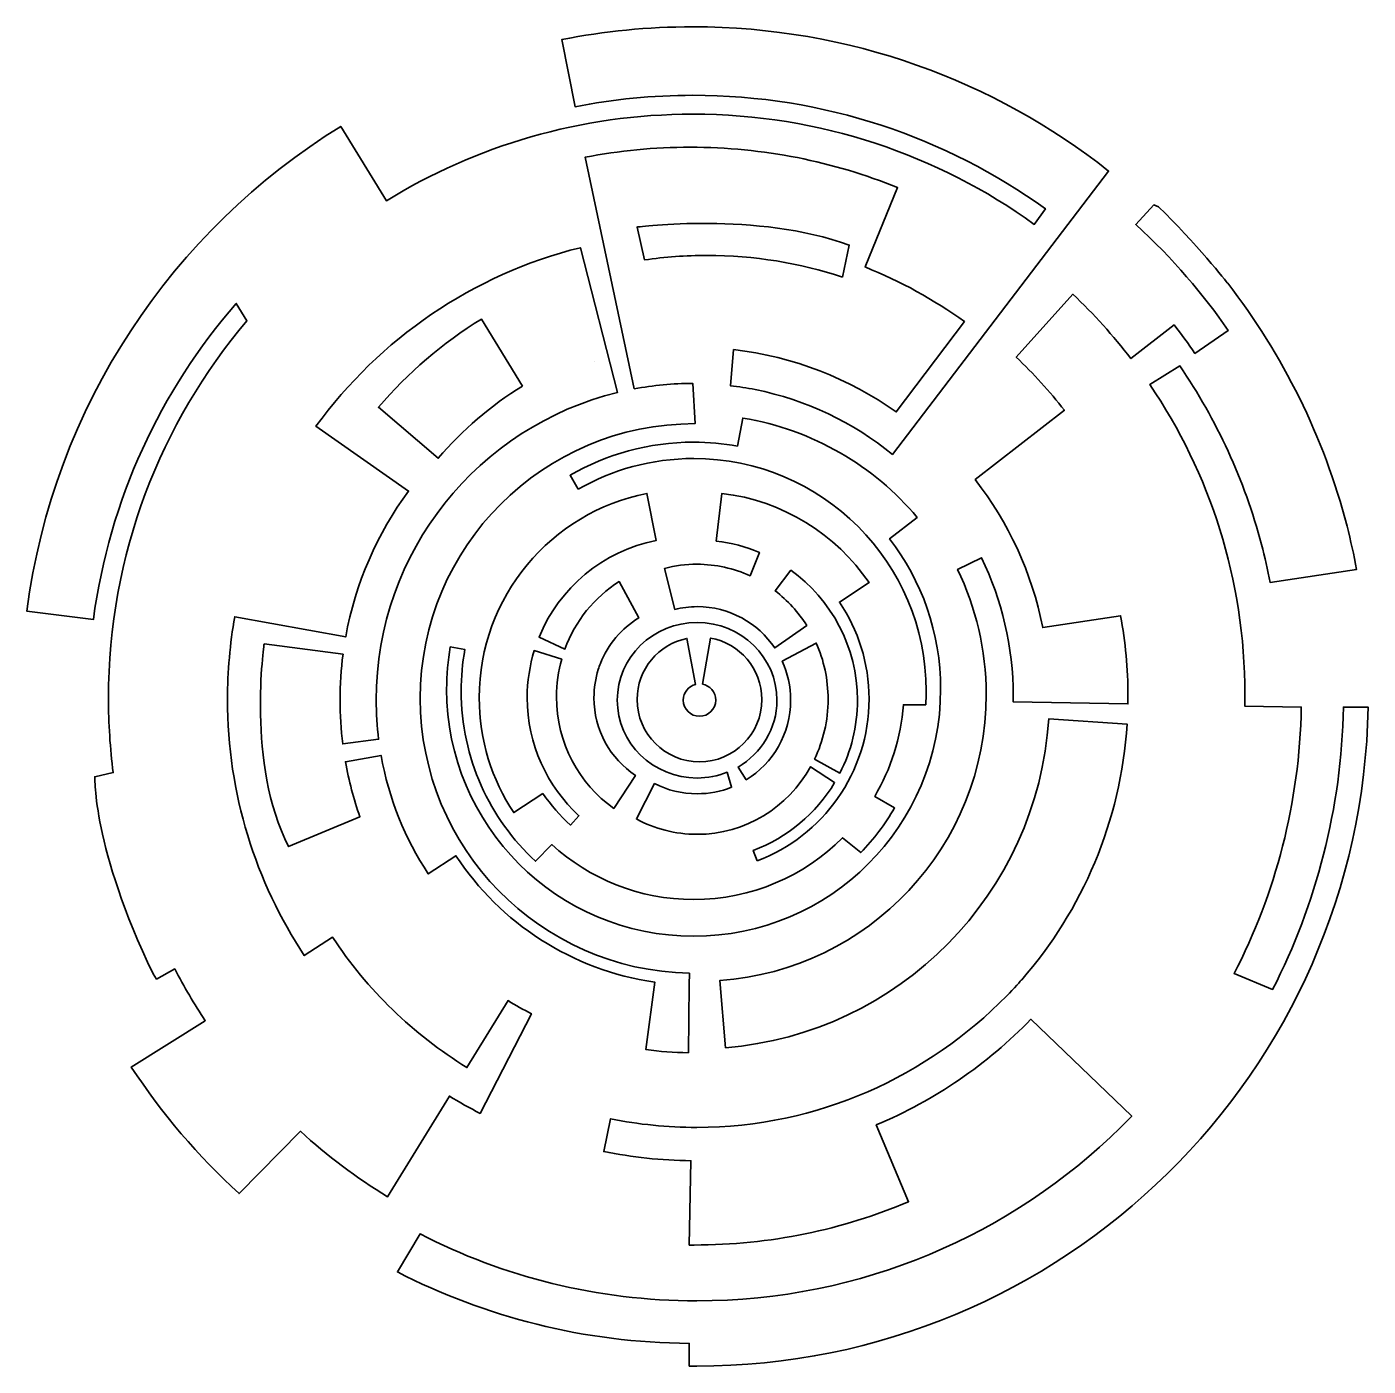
# Model space of a CAD drawing. Header units: inches. Extents: x 74 to 355, y -285 to -5.
import ezdxf

# ---------------------------------------------------------------- set-up
doc = ezdxf.new("R2010")
doc.units = ezdxf.units.IN
doc.header["$MEASUREMENT"] = 0
for name, color, linetype in [('Capa 1', 7, 'Continuous'), ('Capa 2', 7, 'Continuous'), ('Capa 3', 7, 'Continuous'), ('Capa 4', 7, 'Continuous'), ('Capa 5', 7, 'Continuous'), ('Capa 6', 7, 'Continuous'), ('Capa 7', 7, 'Continuous')]:
    doc.layers.add(name, color=color, linetype=linetype)

msp = doc.modelspace()

# ---------------------------------------------------------------- linework, layer by layer
at = {"layer": 'Capa 1', "color": 250, "lineweight": 35, "true_color": 0x201815}
msp.add_lwpolyline([(192.69, -74.7), (192.69, -74.7)], dxfattribs=at)
msp.add_open_spline([(226.29, -80.67), (224.58, -80.33), (222.85, -80.05), (221.1, -79.85), (221.1, -79.85), (221.79, -72.3), (221.79, -72.3), (234.37, -73.75), (245.99, -78.37), (255.83, -85.33), (255.83, -85.33), (270.12, -66.43), (270.12, -66.43), (263.72, -61.82), (256.74, -57.97), (249.3, -55), (249.3, -55), (256.12, -38.38), (256.12, -38.38), (242.71, -32.93), (228.05, -29.92), (212.68, -29.92), (205.16, -29.92), (197.8, -30.64), (190.69, -32.02), (190.69, -32.02), (200.99, -80.51), (200.99, -80.51), (204.96, -79.77), (209.05, -79.38), (213.23, -79.38), (213.23, -79.38), (213.7, -87.8), (213.7, -87.8), (181.92, -87.8), (156.16, -113.56), (156.16, -145.34), (156.16, -176.72), (181.29, -202.24), (212.52, -202.87), (212.52, -202.87), (212.49, -205.34), (212.49, -205.34), (212.49, -205.34), (212.31, -219.52), (212.31, -219.52), (209.3, -219.48), (206.32, -219.26), (203.41, -218.88), (203.41, -218.88), (205.27, -204.74), (205.27, -204.74), (187.88, -202.26), (172.89, -192.33), (163.65, -178.28), (163.65, -178.28), (157.85, -182.09), (157.85, -182.09), (152.98, -174.72), (149.56, -166.31), (147.96, -157.27), (147.96, -157.27), (140.5, -158.6), (140.5, -158.6), (141.2, -162.56), (142.21, -166.4), (143.51, -170.12), (143.51, -170.12), (143.52, -170.12), (143.52, -170.12), (143.52, -170.12), (128.6, -176.37), (128.6, -176.37), (119.72, -159.13), (123.48, -133.93), (123.48, -133.93), (123.48, -133.93), (139.99, -136.09), (139.99, -136.09), (139.58, -139.22), (139.37, -142.42), (139.37, -145.67), (139.37, -148.78), (139.56, -151.84), (139.94, -154.86), (139.94, -154.86), (147.45, -153.89), (147.45, -153.89), (147.12, -151.2), (146.95, -148.45), (146.95, -145.67), (146.95, -114.5), (168.46, -88.36), (197.44, -81.28), (197.44, -81.28), (189.7, -50.96), (189.7, -50.96), (167.1, -56.57), (147.61, -70.06), (134.33, -88.36), (134.33, -88.36), (153.72, -101.91), (153.72, -101.91), (147.18, -110.79), (142.58, -121.18), (140.55, -132.47), (140.55, -132.47), (117.33, -128.25), (117.33, -128.25), (116.32, -133.86), (115.8, -139.64), (115.8, -145.54), (115.8, -165.35), (121.71, -183.79), (131.88, -199.17), (131.88, -199.17), (137.77, -195.3), (137.77, -195.3), (145.04, -206.34), (154.68, -215.69), (165.95, -222.63), (165.95, -222.63), (174.57, -208.61), (174.57, -208.61), (176.15, -209.58), (177.78, -210.5), (179.45, -211.36), (179.45, -211.36), (168.71, -232.22), (168.71, -232.22), (166.52, -231.1), (164.37, -229.89), (162.28, -228.6), (162.28, -228.6), (149.33, -249.69), (149.33, -249.69), (142.81, -245.69), (136.69, -241.09), (131.06, -235.98), (131.06, -235.98), (118.22, -249.02), (118.22, -249.02), (109.66, -241.17), (102.07, -232.27), (95.66, -222.52), (95.66, -222.52), (111.15, -212.81), (111.15, -212.81), (108.84, -209.32), (106.71, -205.71), (104.76, -201.98), (104.76, -201.98), (100.95, -204.09), (100.95, -204.09), (100.95, -204.09), (100.21, -203), (100.21, -203), (87.5, -176.53), (88.02, -161.73), (88.02, -161.73), (88.02, -161.73), (91.86, -160.88), (91.86, -160.88), (91.22, -155.79), (90.88, -150.61), (90.88, -145.34), (90.88, -115.19), (101.79, -87.59), (119.87, -66.26), (119.87, -66.26), (117.62, -62.64), (117.62, -62.64), (101.78, -80.87), (91.06, -103.68), (87.72, -128.82), (87.72, -128.82), (73.78, -127.04), (73.78, -127.04), (79.36, -84.12), (104.28, -47.28), (139.51, -25.56), (139.51, -25.56), (149.08, -41.14), (149.08, -41.14), (167.73, -29.64), (189.7, -23), (213.23, -23), (239.93, -23), (264.63, -31.55), (284.75, -46.07), (284.75, -46.07), (287.08, -42.81), (287.08, -42.81), (266.3, -27.85), (240.79, -19.05), (213.23, -19.05), (204.8, -19.05), (196.56, -19.87), (188.59, -21.44), (188.59, -21.44), (185.8, -7.38), (185.8, -7.38), (194.67, -5.63), (203.84, -4.71), (213.23, -4.71), (246.11, -4.71), (276.35, -16), (300.3, -34.9), (300.3, -34.9), (255.04, -94.23), (255.04, -94.23), (246.85, -87.57), (237.04, -82.82), (226.29, -80.67)], degree=3, knots=[0, 0, 0, 0, 1, 1, 1, 2, 2, 2, 3, 3, 3, 4, 4, 4, 5, 5, 5, 6, 6, 6, 7, 7, 7, 8, 8, 8, 9, 9, 9, 10, 10, 10, 11, 11, 11, 12, 12, 12, 13, 13, 13, 14, 14, 14, 15, 15, 15, 16, 16, 16, 17, 17, 17, 18, 18, 18, 19, 19, 19, 20, 20, 20, 21, 21, 21, 22, 22, 22, 23, 23, 23, 24, 24, 24, 25, 25, 25, 26, 26, 26, 27, 27, 27, 28, 28, 28, 29, 29, 29, 30, 30, 30, 31, 31, 31, 32, 32, 32, 33, 33, 33, 34, 34, 34, 35, 35, 35, 36, 36, 36, 37, 37, 37, 38, 38, 38, 39, 39, 39, 40, 40, 40, 41, 41, 41, 42, 42, 42, 43, 43, 43, 44, 44, 44, 45, 45, 45, 46, 46, 46, 47, 47, 47, 48, 48, 48, 49, 49, 49, 50, 50, 50, 51, 51, 51, 52, 52, 52, 53, 53, 53, 54, 54, 54, 55, 55, 55, 56, 56, 56, 57, 57, 57, 58, 58, 58, 59, 59, 59, 60, 60, 60, 61, 61, 61, 62, 62, 62, 63, 63, 63, 64, 64, 64, 65, 65, 65, 66, 66, 66, 67, 67, 67, 68, 68, 68, 69, 69, 69, 70, 70, 70, 71, 71, 71, 71], dxfattribs=at)
at = {"layer": 'Capa 2', "color": 250, "lineweight": 35, "true_color": 0x201815}
msp.add_open_spline([(215.24, -142.34), (216.83, -142.62), (218.04, -144.01), (218.04, -145.68), (218.04, -147.56), (216.52, -149.08), (214.64, -149.08), (212.77, -149.08), (211.25, -147.56), (211.25, -145.68), (211.25, -144.09), (212.35, -142.75), (213.83, -142.39), (213.83, -142.39), (212.01, -132.76), (212.01, -132.76), (206.06, -133.98), (201.58, -139.24), (201.58, -145.55), (201.58, -152.77), (207.43, -158.61), (214.64, -158.61), (221.86, -158.61), (227.7, -152.77), (227.7, -145.55), (227.7, -139.13), (223.07, -133.8), (216.96, -132.7), (216.96, -132.7), (215.24, -142.34), (215.24, -142.34)], degree=3, knots=[0, 0, 0, 0, 1, 1, 1, 2, 2, 2, 3, 3, 3, 4, 4, 4, 5, 5, 5, 6, 6, 6, 7, 7, 7, 8, 8, 8, 9, 9, 9, 10, 10, 10, 10], dxfattribs=at)
at = {"layer": 'Capa 3', "color": 250, "lineweight": 35, "true_color": 0x201815}
for points, knots in [([(244.58, -57.12), (235.66, -54.17), (226.12, -52.58), (216.21, -52.58), (211.77, -52.58), (207.41, -52.9), (203.15, -53.51), (203.15, -53.51), (201.58, -46.63), (201.58, -46.63), (201.58, -46.63), (226.79, -43.37), (245.99, -50.42), (245.99, -50.42), (244.58, -57.12), (244.58, -57.12)], [0, 0, 0, 0, 1, 1, 1, 2, 2, 2, 3, 3, 3, 4, 4, 4, 5, 5, 5, 5]), ([(177.57, -79.93), (170.93, -84.02), (164.98, -89.13), (159.95, -95.04), (159.95, -95.04), (147.41, -84.38), (147.41, -84.38), (153.57, -77.15), (160.84, -70.9), (168.96, -65.91), (168.96, -65.91), (177.57, -79.93), (177.57, -79.93)], [0, 0, 0, 0, 1, 1, 1, 2, 2, 2, 3, 3, 3, 4, 4, 4, 4])]:
    msp.add_open_spline(points, degree=3, knots=knots, dxfattribs=at)
at = {"layer": 'Capa 4', "color": 250, "lineweight": 35, "true_color": 0x201815}
msp.add_open_spline([(220.07, -218.47), (256.47, -215.54), (285.42, -186.21), (287.76, -149.64), (287.76, -149.64), (304.19, -150.71), (304.19, -150.71), (302.88, -171.14), (294.78, -189.73), (282.11, -204.23), (282.11, -204.23), (280.37, -206.23), (279, -207.62), (262.39, -224.42), (239.55, -235.16), (214.06, -235.16), (207.89, -235.16), (201.86, -234.54), (196.03, -233.36), (196.03, -233.36), (194.59, -240.21), (194.59, -240.21), (200.5, -241.4), (206.6, -242.07), (212.85, -242.14), (212.85, -242.14), (212.49, -259.79), (212.49, -259.79), (212.83, -259.79), (213.17, -259.79), (213.51, -259.79), (229.44, -259.79), (244.61, -256.56), (258.42, -250.72), (258.42, -250.72), (251.67, -234.63), (251.67, -234.63), (263.94, -229.49), (274.94, -221.91), (284.05, -212.5), (284.05, -212.5), (305.14, -232.84), (305.14, -232.84), (305.14, -232.84), (302.81, -235.17), (302.81, -235.17), (279.96, -257.62), (248.63, -271.47), (214.06, -271.47), (193.19, -271.47), (173.49, -266.42), (156.13, -257.47), (156.13, -257.47), (151.37, -265.41), (151.37, -265.41), (169.71, -274.85), (190.48, -280.23), (212.49, -280.39), (212.49, -280.39), (212.49, -285.14), (212.49, -285.14), (213.02, -285.15), (213.54, -285.15), (214.06, -285.15), (290.85, -285.15), (353.27, -223.6), (354.66, -147.14), (354.66, -147.14), (349.49, -147.14), (349.49, -147.14), (349.07, -168.4), (343.77, -188.46), (334.66, -206.25), (334.66, -206.25), (326.59, -202.95), (326.59, -202.95), (335.27, -186.19), (340.3, -167.24), (340.66, -147.15), (340.66, -147.15), (328.83, -146.93), (328.83, -146.93), (328.84, -146.11), (328.85, -145.28), (328.85, -144.45), (328.85, -120.41), (321.5, -98.09), (308.92, -79.61), (308.92, -79.61), (315.23, -75.71), (315.23, -75.71), (322.91, -86.97), (328.75, -99.58), (332.33, -113.11), (333.03, -115.74), (333.64, -118.4), (334.16, -121.09), (334.16, -121.09), (352.25, -118.34), (352.25, -118.34), (351.68, -115.29), (351.01, -112.27), (350.24, -109.3), (345.4, -90.53), (336.78, -73.29), (325.25, -58.41), (325.25, -58.41), (318.35, -49.71), (310.78, -42.38), (310.78, -42.38), (309.79, -41.99), (309.79, -41.99), (309.79, -41.99), (305.98, -46.13), (305.98, -46.13), (313.78, -53.17), (320.18, -60.81), (325.37, -68.29), (325.37, -68.29), (318.4, -73.09), (318.4, -73.09), (317, -71.06), (315.54, -69.08), (314.03, -67.13), (314.03, -67.13), (304.98, -74.18), (304.98, -74.18), (301.28, -69.37), (297.21, -64.86), (292.81, -60.7), (292.81, -60.7), (280.96, -73.89), (280.96, -73.89), (284.6, -77.33), (287.97, -81.04), (291.05, -85), (291.05, -85), (272.37, -99.52), (272.37, -99.52), (279.32, -108.44), (284.26, -118.99), (286.53, -130.51), (286.53, -130.51), (302.81, -128.03), (302.81, -128.03), (303.84, -133.48), (304.37, -139.1), (304.37, -144.85), (304.37, -145.4), (304.37, -145.94), (304.36, -146.49), (304.36, -146.49), (280.33, -146.05), (280.33, -146.05), (280.34, -145.65), (280.34, -145.25), (280.34, -144.85), (280.34, -134.47), (277.95, -124.64), (273.7, -115.89), (273.7, -115.89), (268.67, -118.34), (268.67, -118.34), (272.51, -126.25), (274.67, -135.14), (274.67, -144.53), (274.67, -176.24), (250.07, -202.2), (218.92, -204.39), (218.92, -204.39), (220.07, -218.47), (220.07, -218.47)], degree=3, knots=[0, 0, 0, 0, 1, 1, 1, 2, 2, 2, 3, 3, 3, 4, 4, 4, 5, 5, 5, 6, 6, 6, 7, 7, 7, 8, 8, 8, 9, 9, 9, 10, 10, 10, 11, 11, 11, 12, 12, 12, 13, 13, 13, 14, 14, 14, 15, 15, 15, 16, 16, 16, 17, 17, 17, 18, 18, 18, 19, 19, 19, 20, 20, 20, 21, 21, 21, 22, 22, 22, 23, 23, 23, 24, 24, 24, 25, 25, 25, 26, 26, 26, 27, 27, 27, 28, 28, 28, 29, 29, 29, 30, 30, 30, 31, 31, 31, 32, 32, 32, 33, 33, 33, 34, 34, 34, 35, 35, 35, 36, 36, 36, 37, 37, 37, 38, 38, 38, 39, 39, 39, 40, 40, 40, 41, 41, 41, 42, 42, 42, 43, 43, 43, 44, 44, 44, 45, 45, 45, 46, 46, 46, 47, 47, 47, 48, 48, 48, 49, 49, 49, 50, 50, 50, 51, 51, 51, 52, 52, 52, 53, 53, 53, 54, 54, 54, 55, 55, 55, 56, 56, 56, 57, 57, 57, 57], dxfattribs=at)
at = {"layer": 'Capa 5', "color": 250, "lineweight": 35, "true_color": 0x201815}
msp.add_open_spline([(189.21, -101.54), (196.34, -97.45), (204.6, -95.1), (213.42, -95.1), (240.3, -95.1), (262.1, -116.9), (262.1, -143.78), (262.1, -144.75), (262.07, -145.71), (262.01, -146.66), (262.01, -146.66), (257.34, -146.66), (257.34, -146.66), (256.83, -153.63), (254.7, -160.15), (251.33, -165.84), (251.33, -165.84), (255.5, -168.26), (255.5, -168.26), (253.51, -171.67), (251.13, -174.81), (248.41, -177.62), (248.41, -177.62), (244.61, -174.51), (244.61, -174.51), (236.63, -182.5), (225.6, -187.45), (213.42, -187.45), (201.97, -187.45), (191.55, -183.09), (183.71, -175.93), (183.71, -175.93), (180.28, -179.44), (180.28, -179.44), (170.72, -170.55), (164.74, -157.86), (164.74, -143.78), (164.74, -140.82), (165, -137.92), (165.51, -135.11), (165.51, -135.11), (162.45, -134.55), (162.45, -134.55), (161.95, -137.43), (161.69, -140.39), (161.69, -143.41), (161.69, -171.97), (184.85, -195.13), (213.42, -195.13), (241.98, -195.13), (265.14, -171.97), (265.14, -143.41), (265.14, -131.56), (261.16, -120.63), (254.45, -111.91), (254.45, -111.91), (260.21, -107.43), (260.21, -107.43), (251.25, -96.68), (238.39, -89.07), (223.71, -86.62), (223.71, -86.62), (222.59, -92.5), (222.59, -92.5), (219.62, -91.96), (216.55, -91.68), (213.42, -91.68), (203.99, -91.68), (195.15, -94.21), (187.53, -98.62), (187.53, -98.62), (189.21, -101.54), (189.21, -101.54)], degree=3, knots=[0, 0, 0, 0, 1, 1, 1, 2, 2, 2, 3, 3, 3, 4, 4, 4, 5, 5, 5, 6, 6, 6, 7, 7, 7, 8, 8, 8, 9, 9, 9, 10, 10, 10, 11, 11, 11, 12, 12, 12, 13, 13, 13, 14, 14, 14, 15, 15, 15, 16, 16, 16, 17, 17, 17, 18, 18, 18, 19, 19, 19, 20, 20, 20, 21, 21, 21, 22, 22, 22, 23, 23, 23, 24, 24, 24, 24], dxfattribs=at)
at = {"layer": 'Capa 6', "color": 250, "lineweight": 35, "true_color": 0x201815}
msp.add_open_spline([(226.73, -179.35), (240.42, -174.17), (250.15, -160.94), (250.15, -145.44), (250.15, -137.94), (247.86, -130.96), (243.95, -125.18), (243.95, -125.18), (250.15, -121.08), (250.15, -121.08), (243.21, -110.96), (232.12, -103.92), (219.34, -102.4), (219.34, -102.4), (218.14, -112.38), (218.14, -112.38), (221.32, -112.76), (224.36, -113.58), (227.2, -114.78), (227.2, -114.78), (225.24, -119.65), (225.24, -119.65), (221.85, -118.1), (218.09, -117.24), (214.14, -117.24), (211.79, -117.24), (209.52, -117.55), (207.34, -118.12), (207.34, -118.12), (209.45, -126.69), (209.45, -126.69), (210.95, -126.32), (212.52, -126.12), (214.14, -126.12), (220.9, -126.12), (226.87, -129.55), (230.39, -134.76), (230.39, -134.76), (237.1, -130.05), (237.1, -130.05), (235.33, -127.25), (233.09, -124.8), (230.49, -122.81), (230.49, -122.81), (233.78, -118.49), (233.78, -118.49), (242.22, -124.59), (247.71, -134.51), (247.71, -145.71), (247.71, -151.21), (246.39, -156.39), (244.05, -160.97), (244.05, -160.97), (238.73, -158.05), (238.73, -158.05), (240.55, -154.28), (241.57, -150.02), (241.57, -145.52), (241.57, -141.31), (240.68, -137.32), (239.08, -133.74), (239.08, -133.74), (231.96, -137.55), (231.96, -137.55), (233.1, -140.04), (233.73, -142.8), (233.73, -145.71), (233.73, -152.76), (230.02, -158.93), (224.44, -162.38), (224.44, -162.38), (222.71, -159.7), (222.71, -159.7), (227.59, -156.85), (230.86, -151.65), (230.86, -145.71), (230.86, -136.72), (223.37, -129.43), (214.14, -129.43), (204.91, -129.43), (197.42, -136.72), (197.42, -145.71), (197.42, -154.71), (204.91, -162), (214.14, -162), (216.36, -162), (218.48, -161.58), (220.41, -160.81), (220.41, -160.81), (221.36, -163.93), (221.36, -163.93), (219.13, -164.82), (216.69, -165.3), (214.14, -165.3), (210.93, -165.3), (207.9, -164.53), (205.23, -163.17), (205.23, -163.17), (201.42, -170.58), (201.42, -170.58), (205.22, -172.63), (209.55, -173.79), (214.14, -173.79), (224.29, -173.79), (233.16, -168.11), (237.9, -159.65), (237.9, -159.65), (242.94, -162.97), (242.94, -162.97), (239.06, -169.43), (233.06, -174.48), (225.91, -177.16), (225.91, -177.16), (226.73, -179.35), (226.73, -179.35)], degree=3, knots=[0, 0, 0, 0, 1, 1, 1, 2, 2, 2, 3, 3, 3, 4, 4, 4, 5, 5, 5, 6, 6, 6, 7, 7, 7, 8, 8, 8, 9, 9, 9, 10, 10, 10, 11, 11, 11, 12, 12, 12, 13, 13, 13, 14, 14, 14, 15, 15, 15, 16, 16, 16, 17, 17, 17, 18, 18, 18, 19, 19, 19, 20, 20, 20, 21, 21, 21, 22, 22, 22, 23, 23, 23, 24, 24, 24, 25, 25, 25, 26, 26, 26, 27, 27, 27, 28, 28, 28, 29, 29, 29, 30, 30, 30, 31, 31, 31, 32, 32, 32, 33, 33, 33, 34, 34, 34, 35, 35, 35, 36, 36, 36, 37, 37, 37, 38, 38, 38, 38], dxfattribs=at)
at = {"layer": 'Capa 7', "color": 250, "lineweight": 35, "true_color": 0x201815}
msp.add_open_spline([(181.86, -165.23), (183.5, -167.66), (185.44, -169.88), (187.61, -171.84), (187.61, -171.84), (189.4, -169.89), (189.4, -169.89), (182.74, -163.76), (178.56, -154.96), (178.56, -145.19), (178.56, -141.76), (179.08, -138.45), (180.04, -135.33), (180.04, -135.33), (185.78, -137.14), (185.78, -137.14), (185.08, -139.63), (184.7, -142.27), (184.7, -144.99), (184.7, -154.7), (189.44, -163.26), (196.67, -168.35), (196.67, -168.35), (201.23, -161.47), (201.23, -161.47), (195.99, -157.96), (192.54, -151.98), (192.54, -145.19), (192.54, -143.13), (192.86, -141.15), (193.44, -139.29), (193.58, -138.85), (193.73, -138.42), (193.9, -137.99), (195.47, -134.02), (198.31, -130.68), (201.91, -128.47), (201.91, -128.47), (197.8, -120.88), (197.8, -120.88), (192.65, -124.14), (188.63, -129.1), (186.46, -135), (186.46, -135), (181.04, -132.51), (181.04, -132.51), (185.25, -122.21), (194.41, -114.47), (205.57, -112.26), (205.57, -112.26), (203.62, -102.4), (203.62, -102.4), (183.6, -106.36), (168.51, -124.01), (168.51, -145.19), (168.51, -154.08), (171.17, -162.36), (175.74, -169.25), (175.74, -169.25), (181.86, -165.23), (181.86, -165.23)], degree=3, knots=[0, 0, 0, 0, 1, 1, 1, 2, 2, 2, 3, 3, 3, 4, 4, 4, 5, 5, 5, 6, 6, 6, 7, 7, 7, 8, 8, 8, 9, 9, 9, 10, 10, 10, 11, 11, 11, 12, 12, 12, 13, 13, 13, 14, 14, 14, 15, 15, 15, 16, 16, 16, 17, 17, 17, 18, 18, 18, 19, 19, 19, 20, 20, 20, 20], dxfattribs=at)

doc.saveas('drawing.dxf')
